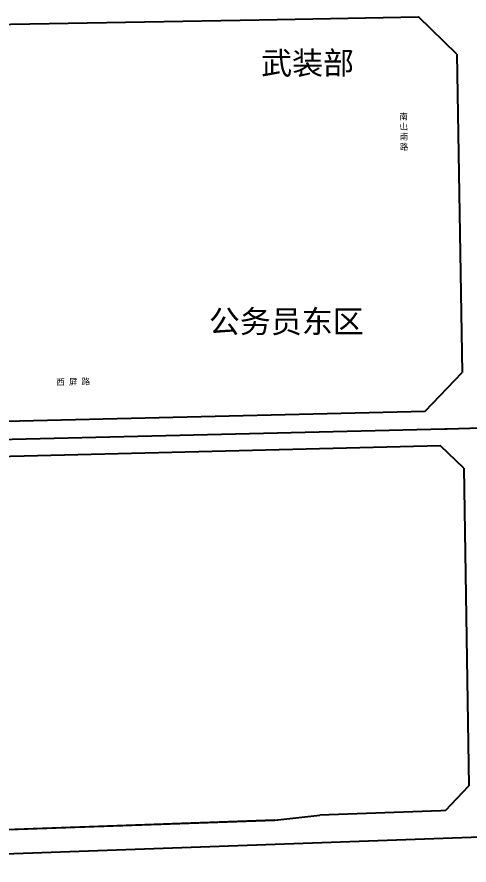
# Model space of a CAD drawing. Extents: x 529262 to 576451, y 2694391 to 2717535.
# Drawn here: x 564075 to 564374, y 2709053 to 2709612 of the extents above; entities that cross this region are included whole.
import ezdxf
from ezdxf.enums import TextEntityAlignment as Align
from ezdxf.xclip import XClip

# ---------------------------------------------------------------- set-up
doc = ezdxf.new("R2010")
doc.units = 0
doc.header["$XCLIPFRAME"] = 0
for name, color, linetype in [('PP-COM', 7, 'Continuous'), ('RD-中线', 40, 'Continuous'), ('RD-红线', 7, 'Continuous'), ('RD-路名', 7, 'Continuous'), ('地块名称', 1, 'Continuous')]:
    doc.layers.add(name, color=color, linetype=linetype)
doc.styles.add('STYLE1', font='simhei.ttf')
doc.styles.add('黑体', font='simhei.ttf')

# ---------------------------------------------------------------- blocks, each defined once
blk = doc.blocks.new('A$C19FD0107')
at = {"layer": 'RD-中线', "color": 8, "linetype": 'Continuous', "flags": 128}
for points in [[(-7119.69, 14938.66), (-6640.33, 14950.11, 0.000756), (-6638.82, 14950.15), (-6608.76, 14950.96)], [(-7657.85, 14704.83), (-7375.71, 14664.6, 0.044361), (-7251.92, 14658.04), (-6604.32, 14681.17)]]:
    blk.add_lwpolyline(points, format="xyb", dxfattribs=at)
at = {"layer": 'RD-红线', "color": 8}
for q in [(-6722.75, 14695.2), (-6972.54, 14684.03)]:
    blk.add_line((-6752.65, 14691.88), q, dxfattribs=at)
at = {"layer": 'RD-红线', "color": 8, "linetype": 'Continuous', "flags": 128}
for points in [[(-7092.7, 15214.32), (-7092.24, 15214.33), (-7000.57, 15215.92), (-6977.65, 15216.32), (-6762.99, 15220.05), (-6739.1, 15220.47), (-6657.75, 15221.88)], [(-6632.32, 15197.3), (-6628.86, 14987.21)], [(-7087.77, 14951.43), (-6653.26, 14961.8)], [(-6627.76, 14924.17), (-6643.13, 14938.92)], [(-6627.76, 14924.17), (-6624.31, 14714.42)], [(-6972.54, 14684.03), (-6752.64, 14691.88)]]:
    blk.add_lwpolyline(points, dxfattribs=at)
at = {"layer": 'RD-红线', "color": 8, "linetype": 'Continuous'}
for points in [[(-6632.32, 15197.3), (-6657.75, 15221.88, 0.414483)], [(-6653.26, 14961.8), (-6628.86, 14987.21, 0.412042)]]:
    blk.add_lwpolyline(points, format="xyb", dxfattribs=at)
at = {"layer": 'RD-红线', "color": 8}
blk.add_lwpolyline([(-6643.13, 14938.92), (-7087.04, 14927.95)], dxfattribs=at)
blk.add_lwpolyline([(-6639.74, 14698.17), (-6624.31, 14714.42, 0.408587)], format="xyb", dxfattribs=at)
at = {"layer": 'RD-红线', "color": 8, "flags": 128}
blk.add_lwpolyline([(-6639.74, 14698.17), (-6642.8, 14698.06), (-6722.75, 14695.2)], dxfattribs=at)

msp = doc.modelspace()

# ---------------------------------------------------------------- block references
at = {"layer": 'PP-COM'}
ref = msp.add_blockref('A$C19FD0107', (570997.993, 2694390.603), dxfattribs=at)
XClip(ref).set_block_clipping_path([(-9366.4383134884, 14428.6043910822), (-3328.4480743363, 17452.7484863754)])

# ---------------------------------------------------------------- texts
at = {"layer": 'RD-路名', "color": 7, "style": '黑体'}
msp.add_text('西 屏 路', height=4, rotation=1.30936, dxfattribs=at).set_placement((564112.291, 2709371.844), align=Align.MIDDLE)
at = {"layer": 'RD-路名', "color": 7, "linetype": 'Continuous', "insert": (564327.72, 2709548.723), "char_height": 4, "width": 50.99419, "attachment_point": 1, "rotation": 0.78996, "style": '黑体'}
msp.add_mtext('南\\P山\\P南\\P路', dxfattribs=at)
at = {"layer": '地块名称', "color": 1, "style": 'STYLE1'}
for s, p in [('武装部', (564236.41, 2709574.581)), ('公务员东区', (564201.864, 2709404.015))]:
    msp.add_text(s, height=15, dxfattribs=at).set_placement(p)

doc.saveas('drawing.dxf')
